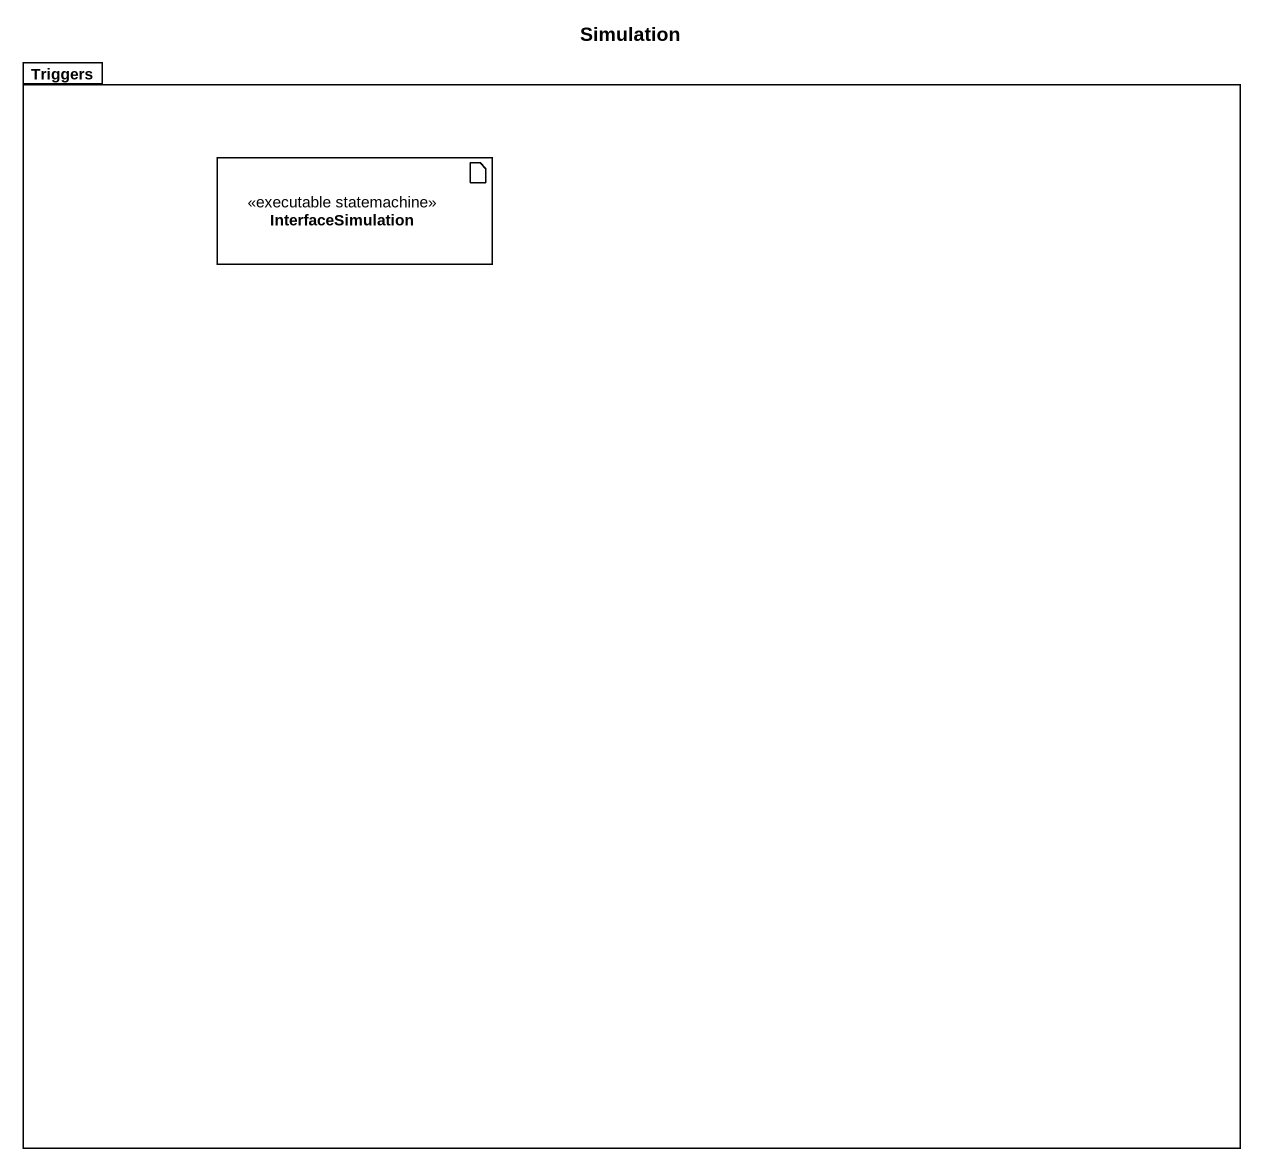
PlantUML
@startuml
title Simulation
package Triggers {
  artifact InterfaceSimulation <<executable statemachine>>
}
@enduml
